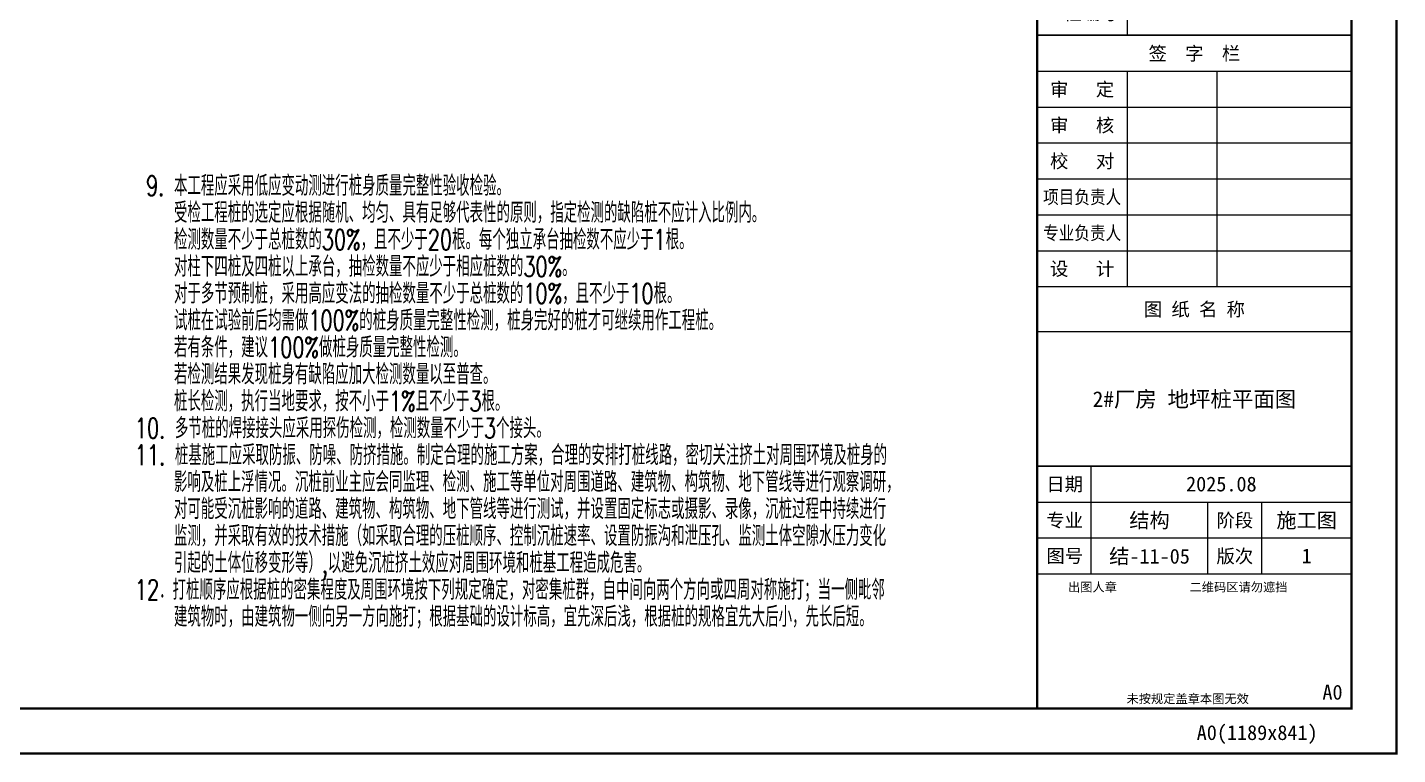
# Model space of a CAD drawing. Extents: x -1201378 to 2367219, y -619313 to 244905.
# Drawn here: x -396306 to -350536, y -96140 to -71842 of the extents above; entities that cross this region are included whole.
import ezdxf
from ezdxf.enums import TextEntityAlignment as Align

# ---------------------------------------------------------------- set-up
doc = ezdxf.new("R2010")
doc.units = 0
doc.header["$LTSCALE"] = 1000
doc.layers.get('0').update_dxf_attribs({"linetype": 'CONTINUOUS'})
doc.layers.get('Defpoints').update_dxf_attribs({"linetype": 'CONTINUOUS'})
doc.layers.add('0-cxFrame', color=155, linetype='CONTINUOUS')
doc.layers.add('S-SS', color=111, linetype='CONTINUOUS')
doc.layers.add('0-cxText', color=131, linetype='CONTINUOUS', lineweight=25)
doc.styles.add('cx_biaoti', font='')
doc.styles.add('cx_tuming', font='simhei.ttf')
doc.styles.add('cx_tuqian1', font='')
doc.styles.add('SS1', font='tj-romans1.shx', dxfattribs={"width": 0.7, "bigfont": 'tj-hztxt1.shx'})
doc.styles.add('黑体', font='simhei.ttf', dxfattribs={"width": 0.8})
doc.styles.get('cx_biaoti').set_extended_font_data('SimSun')
doc.styles.get('cx_tuqian1').set_extended_font_data('SimSun')

# ---------------------------------------------------------------- blocks, each defined once
blk = doc.blocks.new('zjcx_lan_qianzi(Dragon)')
for p, q in [((-7000, 4800), (0, 4800)), ((-5000, 4800), (-5000, 0)), ((-3000, 4800), (-3000, 0)), ((-7000, 4000), (0, 4000)), ((-7000, 3200), (0, 3200)), ((-7000, 2400), (0, 2400)), ((-7000, 1600), (0, 1600)), ((-7000, 800), (0, 800))]:
    blk.add_line(p, q)
at = {"const_width": 30}
blk.add_lwpolyline([(-7000, 5600), (0, 5600)], dxfattribs=at)
blk.add_lwpolyline([(-7000, 5600), (0, 5600), (0, 0), (-7000, 0)], close=True, dxfattribs=at)
at = {"style": 'cx_biaoti'}
for s, p in [('签  字  栏', (-3500, 5200)), ('审   定', (-6000, 4400)), ('审   核', (-6000, 3600)), ('校   对', (-6000, 2800)), ('设   计', (-6000, 400))]:
    blk.add_text(s, height=300, dxfattribs=at).set_placement(p, align=Align.MIDDLE)
at = {"style": 'cx_biaoti', "width": 0.85}
for s, p in [('项目负责人', (-6000, 2000)), ('专业负责人', (-6000, 1200))]:
    blk.add_text(s, height=300, dxfattribs=at).set_placement(p, align=Align.MIDDLE)
blk = doc.blocks.new('T-签字(Dragon)')
at = {"layer": '0-cxFrame'}
blk.add_blockref('zjcx_lan_qianzi(Dragon)', (0, 0), dxfattribs=at)
blk = doc.blocks.new('zjcx_lan_tuming(Dragon)')
for p, q in [((-7000, 8400), (0, 8400)), ((-5800, 3000), (-5800, 5400)), ((-7000, 4600), (0, 4600)), ((-3200, 3000), (-3200, 4600)), ((-2000, 3000), (-2000, 4600)), ((-7000, 3800), (0, 3800))]:
    blk.add_line(p, q)
at = {"const_width": 30}
for points in [[(-7000, 9400), (0, 9400)], [(-7000, 5400), (0, 5400)], [(-7000, 3000), (0, 3000)], [(-7000, 0), (0, 0)]]:
    blk.add_lwpolyline(points, dxfattribs=at)
blk.add_lwpolyline([(-7000, 9400), (0, 9400), (0, 0), (-7000, 0)], close=True)
at = {"style": 'cx_biaoti'}
for s, p in [('图 纸 名 称', (-3500, 8900)), ('日期', (-6388, 5000)), ('专业', (-6388, 4200)), ('阶段', (-2600, 4200)), ('图号', (-6388, 3400)), ('版次', (-2600, 3400))]:
    blk.add_text(s, height=300, dxfattribs=at).set_placement(p, align=Align.MIDDLE)
for s, p in [('出图人章', (-6316, 2607)), ('二维码区请勿遮挡', (-3609, 2607)), ('未按规定盖章本图无效', (-5013, 120))]:
    blk.add_text(s, height=200, dxfattribs=at).set_placement(p)
blk = doc.blocks.new('T-图签(Dragon)')
blk.add_blockref('zjcx_lan_tuming(Dragon)', (0, 0))
at = {"color": 3, "style": 'cx_biaoti'}
for s, p in [('2025.08', (-2900, 5000)), ('施工图', (-1000, 4200))]:
    blk.add_text(s, height=330, dxfattribs=at).set_placement(p, align=Align.MIDDLE)
blk = doc.blocks.new('zjcx_lan_xiangmu(Dragon)')
for p, q in [((-7000, 9000), (0, 9000)), ((-7000, 6000), (0, 6000)), ((-7000, 3000), (0, 3000)), ((-5000, 1000), (-5000, 0))]:
    blk.add_line(p, q)
at = {"const_width": 30}
for points in [[(-7000, 10000), (0, 10000)], [(-7000, 7000), (0, 7000)], [(-7000, 7000), (0, 7000)], [(-7000, 4000), (0, 4000)], [(-7000, 4000), (0, 4000)], [(-7000, 1000), (0, 1000)], [(-7000, 0), (0, 0)]]:
    blk.add_lwpolyline(points, dxfattribs=at)
blk.add_lwpolyline([(-7000, 10000), (0, 10000), (0, 0), (-7000, 0)], close=True)
at = {"style": 'cx_biaoti'}
for s, p in [('建 设 单 位', (-3500, 9500)), ('项 目 名 称', (-3500, 6500)), ('子 项 名 称', (-3500, 3500)), ('工程编号', (-6013, 500))]:
    blk.add_text(s, height=300, dxfattribs=at).set_placement(p, align=Align.MIDDLE)
blk = doc.blocks.new('T-项目(Dragon)')
blk.add_blockref('zjcx_lan_xiangmu(Dragon)', (0, 0))
at = {"color": 3, "style": 'cx_tuming'}
for s, height, p in [('嘉兴世赫建达智能装备有限公司', 330, (-6816, 7901)), ('年产500套智能装备建设项目 ', 350, (-6638, 4859))]:
    blk.add_text(s, height=height, dxfattribs=at).set_placement(p)
blk = doc.blocks.new('zjcx_T0(Dragon)')
at = {"layer": '0-cxFrame', "const_width": 50}
blk.add_lwpolyline([(0, 82100), (-7000, 82100), (-7000, 0), (0, 0)], close=True, dxfattribs=at)
at = {"layer": '0-cxFrame'}
for name, p in [('T-项目(Dragon)', (0, 15000)), ('T-签字(Dragon)', (0, 9400)), ('T-图签(Dragon)', (0, 0))]:
    blk.add_blockref(name, p, dxfattribs=at)
blk = doc.blocks.new('TK22.A0 L(Dragon)')
at = {"layer": '0-cxFrame', "color": 7, "const_width": 0.5}
blk.add_lwpolyline([(0, 0), (-1486, 0), (-1486, 841), (0, 841)], close=True, dxfattribs=at)
at = {"layer": '0-cxFrame', "const_width": 0.5}
for points in [[(-80, 10), (-1466, 10), (-1466, 831), (-80, 831)], [(-10, 10), (-80, 10), (-80, 831), (-10, 831)]]:
    blk.add_lwpolyline(points, close=True, dxfattribs=at)
at = {"layer": '0-cxFrame', "xscale": 0.009999999999999998, "yscale": 0.009999999999999998, "zscale": 0.009999999999999998}
blk.add_blockref('zjcx_T0(Dragon)', (-10, 10), dxfattribs=at)
at = {"style": '黑体', "flags": 4}
blk.add_attdef('图幅', text='', height=3.3, dxfattribs=at).set_placement((-40, 3), align=Align.RIGHT)
at = {"layer": '0-cxFrame', "style": '黑体'}
blk.add_text('(1189x841)', height=3.3, dxfattribs=at).set_placement((-40, 3))
at = {"layer": '0-cxText', "flags": 4}
for tag, height, style, p in [('建设单位', 3.5, 'cx_tuming', (-45, 240)), ('项目名称', 3.5, 'cx_tuming', (-45, 210)), ('子项名称', 3.5, 'cx_tuming', (-45, 180)), ('工程编号', 3.3, 'cx_tuqian1', (-35, 165)), ('图名1', 3.5, 'cx_tuming', (-45, 87)), ('图名2', 3.5, 'cx_tuming', (-45, 79)), ('图名3', 3.5, 'cx_tuming', (-45, 71)), ('出图日期', 3.3, 'cx_tuqian1', (-39, 60)), ('专业', 3.3, 'cx_tuqian1', (-55, 52)), ('图号', 3.3, 'cx_tuqian1', (-55, 44)), ('版次', 3.3, 'cx_tuqian1', (-20, 44))]:
    blk.add_attdef(tag, text='', height=height, dxfattribs=dict(at, style=style)).set_placement(p, align=Align.MIDDLE)
at = {"layer": 'Defpoints', "color": 6, "flags": 4}
for tag, height, style, p in [('tufu', 3.3, '黑体', (-12, 12)), ('dwfname', 4, 'cx_tuqian1', (-80, 3))]:
    blk.add_attdef(tag, text='', height=height, dxfattribs=dict(at, style=style)).set_placement(p, align=Align.RIGHT)

msp = doc.modelspace()

# ---------------------------------------------------------------- block references
at = {"layer": '0-cxFrame'}
ref = msp.add_blockref('TK22.A0 L(Dragon)', (-350573.1, -96102.2), dxfattribs=dict(at, xscale=150, yscale=150, zscale=150))
ref.add_attrib('图名2', '2#厂房 地坪桩平面图', dxfattribs={"layer": '0-cxText', "height": 525, "style": 'cx_tuming'}).set_placement((-357323.1, -84252.2), align=Align.MIDDLE)
ref.add_attrib('图号', '结-11-05', dxfattribs={"layer": '0-cxText', "height": 495, "style": 'cx_tuqian1'}).set_placement((-358823.1, -89502.2), align=Align.MIDDLE)
ref.add_attrib('版次', '1', dxfattribs={"layer": '0-cxText', "height": 495, "style": 'cx_tuqian1'}).set_placement((-353573.1, -89502.2), align=Align.MIDDLE)
ref.add_attrib('专业', '结构', dxfattribs={"layer": '0-cxText', "height": 495, "style": 'cx_tuqian1'}).set_placement((-358823.1, -88302.2), align=Align.MIDDLE)
ref.add_attrib('图幅', 'A0', dxfattribs={"layer": '0', "height": 495, "style": '黑体'}).set_placement((-356573.1, -95652.2), align=Align.RIGHT)
ref.add_attrib('tufu', 'A0', dxfattribs={"layer": 'Defpoints', "color": 6, "height": 495, "style": '黑体'}).set_placement((-352373.1, -94302.2), align=Align.RIGHT)

# ---------------------------------------------------------------- texts
at = {"layer": 'S-SS', "style": 'SS1', "width": 0.7}
for s, p in [('9. 本工程应采用低应变动测进行桩身质量完整性验收检验。', (-392340.9, -77469.8)), ('受检工程桩的选定应根据随机、均匀、具有足够代表性的原则，指定检测的缺陷桩不应计入比例内。', (-391409.3, -78369.8)), ('检测数量不少于总桩数的30%%%，且不少于20根。每个独立承台抽检数不应少于1根。', (-391409.3, -79269.8)), ('对柱下四桩及四桩以上承台，抽检数量不应少于相应桩数的30%%%。', (-391409.3, -80169.8)), ('对于多节预制桩，采用高应变法的抽检数量不少于总桩数的10%%%，且不少于10根。', (-391409.3, -81069.8)), ('试桩在试验前后均需做100%%%的桩身质量完整性检测，桩身完好的桩才可继续用作工程桩。', (-391409.3, -81969.8)), ('若有条件，建议100%%%做桩身质量完整性检测。', (-391409.3, -82869.8)), ('若检测结果发现桩身有缺陷应加大检测数量以至普查。', (-391409.3, -83769.8)), ('桩长检测，执行当地要求，按不小于1%%%且不少于3根。', (-391409.3, -84669.8)), ('10. 多节桩的焊接接头应采用探伤检测，检测数量不少于3个接头。', (-392715.9, -85569.8)), ('11. 桩基施工应采取防振、防噪、防挤措施。制定合理的施工方案，合理的安排打桩线路，密切关注挤土对周围环境及桩身的', (-392715.9, -86469.8)), ('影响及桩上浮情况。沉桩前业主应会同监理、检测、施工等单位对周围道路、建筑物、构筑物、地下管线等进行观察调研，', (-391410.9, -87369.8)), ('对可能受沉桩影响的道路、建筑物、构筑物、地下管线等进行测试，并设置固定标志或摄影、录像，沉桩过程中持续进行', (-391410.9, -88269.8)), ('监测，并采取有效的技术措施（如采取合理的压桩顺序、控制沉桩速率、设置防振沟和泄压孔、监测土体空隙水压力变化', (-391410.9, -89169.8)), ('引起的土体位移变形等）,以避免沉桩挤土效应对周围环境和桩基工程造成危害。', (-391410.9, -90069.8)), ('12．打桩顺序应根据桩的密集程度及周围环境按下列规定确定，对密集桩群，自中间向两个方向或四周对称施打；当一侧毗邻', (-392715.9, -90969.8)), ('建筑物时，由建筑物一侧向另一方向施打；根据基础的设计标高，宜先深后浅，根据桩的规格宜先大后小，先长后短。', (-391410.9, -91869.8))]:
    msp.add_text(s, height=675, dxfattribs=at).set_placement(p)

doc.saveas('drawing.dxf')
